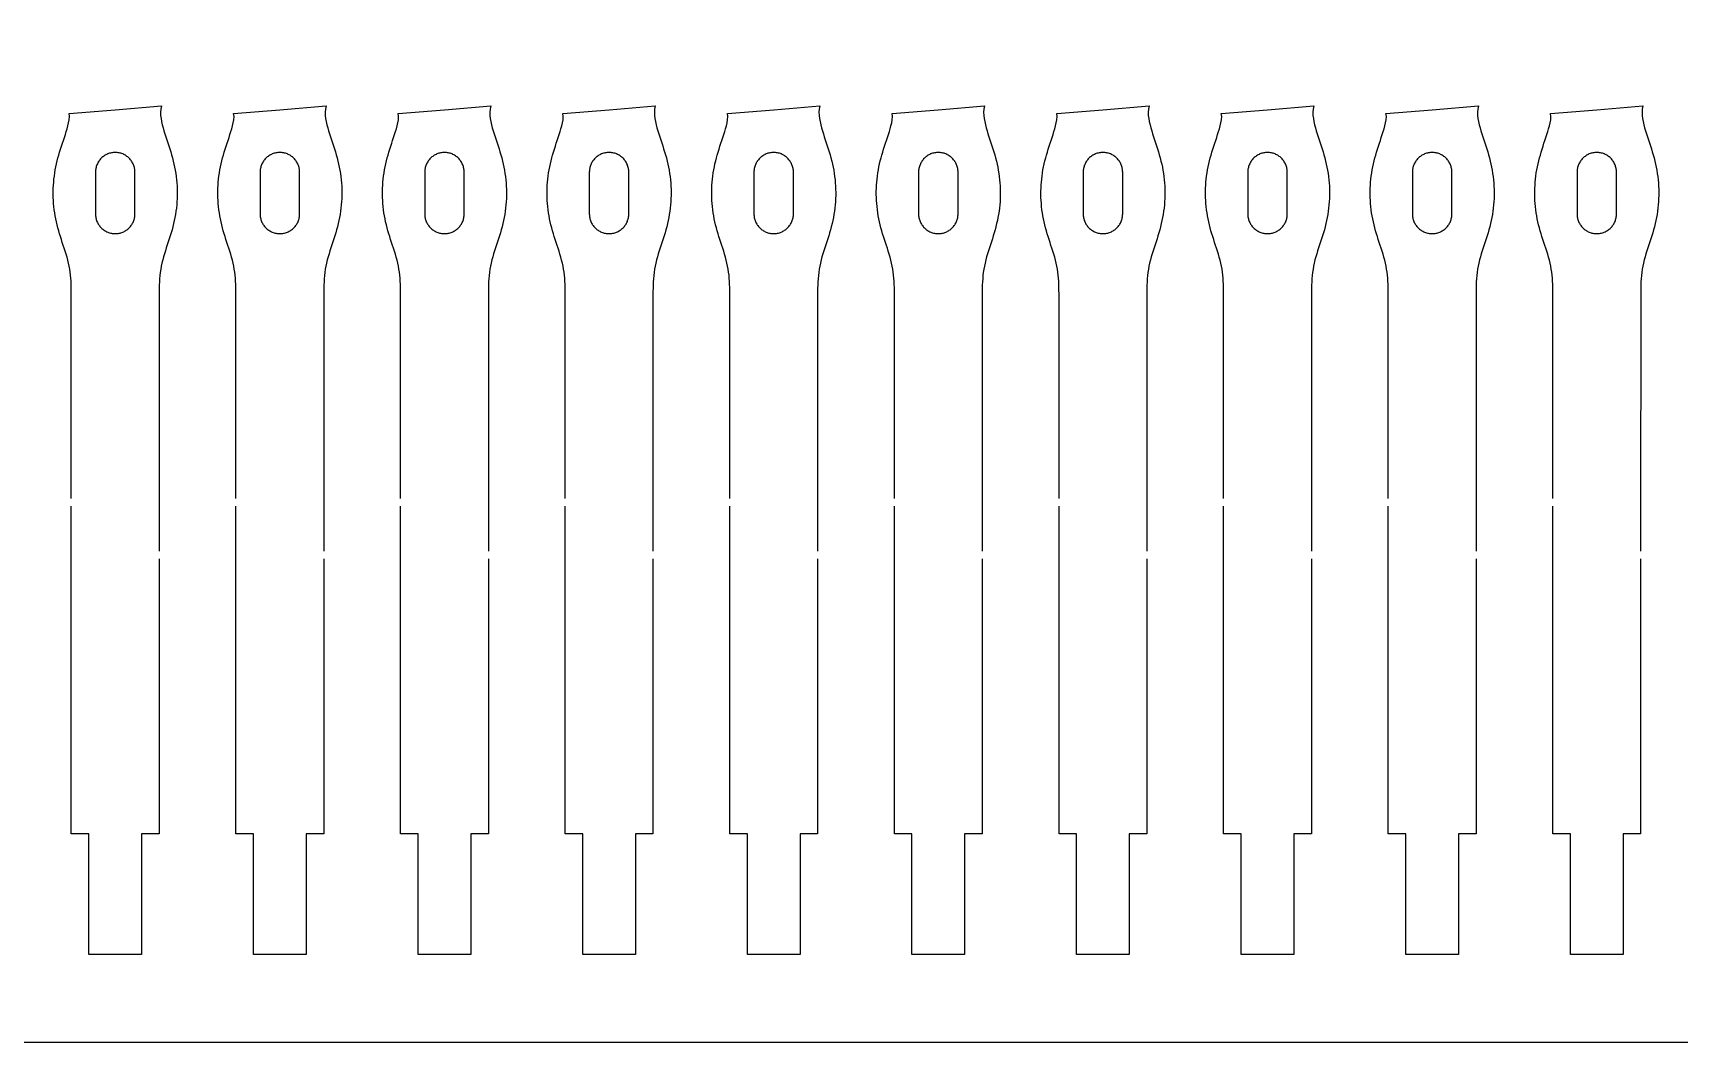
# Model space of a CAD drawing. Header units: millimetres. Extents: x 0 to 340, y 0 to 100.
# Drawn here: x 93.1 to 168.1, y 0 to 46 of the extents above; entities that cross this region are included whole.
import ezdxf

# ---------------------------------------------------------------- set-up
doc = ezdxf.new("R2010")
doc.units = ezdxf.units.MM
doc.layers.add('CUT_red', color=1, linetype='Continuous', true_color=0xff0000)
doc.layers.add('REF_delete', color=7, linetype='Continuous')

msp = doc.modelspace()

# ---------------------------------------------------------------- linework, layer by layer
at = {"layer": 'CUT_red', "true_color": 0xff0000}
for points in [[(94.825, 24.78), (94.825, 34.12), (94.824, 34.26), (94.822, 34.4), (94.818, 34.54), (94.811, 34.679), (94.802, 34.819), (94.789, 34.958), (94.772, 35.097), (94.751, 35.236), (94.726, 35.373), (94.697, 35.51), (94.664, 35.646), (94.628, 35.782), (94.589, 35.916), (94.547, 36.049), (94.503, 36.183), (94.459, 36.315), (94.415, 36.448), (94.371, 36.581), (94.329, 36.714), (94.288, 36.848), (94.249, 36.983), (94.212, 37.118), (94.178, 37.253), (94.146, 37.39), (94.117, 37.527), (94.092, 37.664), (94.069, 37.802), (94.049, 37.941), (94.033, 38.08), (94.02, 38.219), (94.01, 38.359), (94.003, 38.499), (94, 38.639), (94, 38.779), (94.004, 38.919), (94.011, 39.058), (94.021, 39.198), (94.035, 39.337), (94.051, 39.476), (94.071, 39.615), (94.095, 39.753), (94.121, 39.89), (94.15, 40.027), (94.182, 40.163), (94.217, 40.299), (94.254, 40.434), (94.293, 40.568), (94.334, 40.702), (94.377, 40.835), (94.42, 40.968), (94.465, 41.101), (94.509, 41.234), (94.552, 41.367), (94.594, 41.501), (94.633, 41.635), (94.669, 41.77), (94.701, 41.906), (94.728, 42.044), (94.738, 42.183), (94.719, 42.324), (96.825, 42.5), (98.931, 42.676), (98.9, 42.529), (98.889, 42.384), (98.894, 42.24), (98.912, 42.097), (98.938, 41.956), (98.971, 41.815), (99.006, 41.675), (99.046, 41.537), (99.088, 41.399), (99.132, 41.262), (99.178, 41.125), (99.223, 40.988), (99.268, 40.851), (99.312, 40.714), (99.355, 40.576), (99.395, 40.438), (99.434, 40.299), (99.469, 40.16), (99.502, 40.019), (99.532, 39.878), (99.558, 39.737), (99.582, 39.594), (99.602, 39.452), (99.619, 39.308), (99.632, 39.165), (99.642, 39.021), (99.648, 38.877), (99.65, 38.733), (99.649, 38.589), (99.645, 38.445), (99.637, 38.301), (99.625, 38.157), (99.61, 38.014), (99.592, 37.871), (99.57, 37.729), (99.544, 37.587), (99.516, 37.445), (99.484, 37.305), (99.45, 37.165), (99.413, 37.025), (99.374, 36.887), (99.332, 36.749), (99.289, 36.611), (99.244, 36.474), (99.199, 36.338), (99.153, 36.201), (99.108, 36.064), (99.065, 35.926), (99.024, 35.788), (98.987, 35.649), (98.953, 35.509), (98.923, 35.368), (98.897, 35.226), (98.876, 35.083), (98.86, 34.94), (98.847, 34.797), (98.837, 34.653), (98.831, 34.509), (98.827, 34.365), (98.826, 34.221), (98.825, 23.36), (98.825, 22.38)], [(102.325, 24.78), (102.325, 34.12), (102.324, 34.26), (102.322, 34.4), (102.318, 34.54), (102.311, 34.679), (102.302, 34.819), (102.289, 34.958), (102.272, 35.097), (102.251, 35.236), (102.226, 35.373), (102.197, 35.51), (102.164, 35.646), (102.128, 35.782), (102.089, 35.916), (102.047, 36.049), (102.003, 36.183), (101.959, 36.315), (101.915, 36.448), (101.871, 36.581), (101.829, 36.714), (101.788, 36.848), (101.749, 36.983), (101.712, 37.118), (101.678, 37.253), (101.646, 37.39), (101.617, 37.527), (101.592, 37.664), (101.569, 37.802), (101.549, 37.941), (101.533, 38.08), (101.52, 38.219), (101.51, 38.359), (101.503, 38.499), (101.5, 38.639), (101.5, 38.779), (101.504, 38.919), (101.511, 39.058), (101.521, 39.198), (101.535, 39.337), (101.551, 39.476), (101.571, 39.615), (101.595, 39.753), (101.621, 39.89), (101.65, 40.027), (101.682, 40.163), (101.717, 40.299), (101.754, 40.434), (101.793, 40.568), (101.834, 40.702), (101.877, 40.835), (101.92, 40.968), (101.965, 41.101), (102.009, 41.234), (102.052, 41.367), (102.094, 41.501), (102.133, 41.635), (102.169, 41.77), (102.201, 41.906), (102.228, 42.044), (102.238, 42.183), (102.219, 42.324), (104.325, 42.5), (106.431, 42.676), (106.4, 42.529), (106.389, 42.384), (106.394, 42.24), (106.412, 42.097), (106.438, 41.956), (106.471, 41.815), (106.506, 41.675), (106.546, 41.537), (106.588, 41.399), (106.632, 41.262), (106.678, 41.125), (106.723, 40.988), (106.768, 40.851), (106.812, 40.714), (106.855, 40.576), (106.895, 40.438), (106.934, 40.299), (106.969, 40.16), (107.002, 40.019), (107.032, 39.878), (107.058, 39.737), (107.082, 39.594), (107.102, 39.452), (107.119, 39.308), (107.132, 39.165), (107.142, 39.021), (107.148, 38.877), (107.15, 38.733), (107.149, 38.589), (107.145, 38.445), (107.137, 38.301), (107.125, 38.157), (107.11, 38.014), (107.092, 37.871), (107.07, 37.729), (107.044, 37.587), (107.016, 37.445), (106.984, 37.305), (106.95, 37.165), (106.913, 37.025), (106.874, 36.887), (106.832, 36.749), (106.789, 36.611), (106.744, 36.474), (106.699, 36.338), (106.653, 36.201), (106.608, 36.064), (106.565, 35.926), (106.524, 35.788), (106.487, 35.649), (106.453, 35.509), (106.423, 35.368), (106.397, 35.226), (106.376, 35.083), (106.36, 34.94), (106.347, 34.797), (106.337, 34.653), (106.331, 34.509), (106.327, 34.365), (106.326, 34.221), (106.325, 23.36), (106.325, 22.38)], [(109.825, 24.78), (109.825, 34.12), (109.824, 34.26), (109.822, 34.4), (109.818, 34.54), (109.811, 34.679), (109.802, 34.819), (109.789, 34.958), (109.772, 35.097), (109.751, 35.236), (109.726, 35.373), (109.697, 35.51), (109.664, 35.646), (109.628, 35.782), (109.589, 35.916), (109.547, 36.049), (109.503, 36.183), (109.459, 36.315), (109.415, 36.448), (109.371, 36.581), (109.329, 36.714), (109.288, 36.848), (109.249, 36.983), (109.212, 37.118), (109.178, 37.253), (109.146, 37.39), (109.117, 37.527), (109.092, 37.664), (109.069, 37.802), (109.049, 37.941), (109.033, 38.08), (109.02, 38.219), (109.01, 38.359), (109.003, 38.499), (109, 38.639), (109, 38.779), (109.004, 38.919), (109.011, 39.058), (109.021, 39.198), (109.035, 39.337), (109.051, 39.476), (109.071, 39.615), (109.095, 39.753), (109.121, 39.89), (109.15, 40.027), (109.182, 40.163), (109.217, 40.299), (109.254, 40.434), (109.293, 40.568), (109.334, 40.702), (109.377, 40.835), (109.42, 40.968), (109.465, 41.101), (109.509, 41.234), (109.552, 41.367), (109.594, 41.501), (109.633, 41.635), (109.669, 41.77), (109.701, 41.906), (109.728, 42.044), (109.738, 42.183), (109.719, 42.324), (111.825, 42.5), (113.931, 42.676), (113.9, 42.529), (113.889, 42.384), (113.894, 42.24), (113.912, 42.097), (113.938, 41.956), (113.971, 41.815), (114.006, 41.675), (114.046, 41.537), (114.088, 41.399), (114.132, 41.262), (114.178, 41.125), (114.223, 40.988), (114.268, 40.851), (114.312, 40.714), (114.355, 40.576), (114.395, 40.438), (114.434, 40.299), (114.469, 40.16), (114.502, 40.019), (114.532, 39.878), (114.558, 39.737), (114.582, 39.594), (114.602, 39.452), (114.619, 39.308), (114.632, 39.165), (114.642, 39.021), (114.648, 38.877), (114.65, 38.733), (114.649, 38.589), (114.645, 38.445), (114.637, 38.301), (114.625, 38.157), (114.61, 38.014), (114.592, 37.871), (114.57, 37.729), (114.544, 37.587), (114.516, 37.445), (114.484, 37.305), (114.45, 37.165), (114.413, 37.025), (114.374, 36.887), (114.332, 36.749), (114.289, 36.611), (114.244, 36.474), (114.199, 36.338), (114.153, 36.201), (114.108, 36.064), (114.065, 35.926), (114.024, 35.788), (113.987, 35.649), (113.953, 35.509), (113.923, 35.368), (113.897, 35.226), (113.876, 35.083), (113.86, 34.94), (113.847, 34.797), (113.837, 34.653), (113.831, 34.509), (113.827, 34.365), (113.826, 34.221), (113.825, 23.36), (113.825, 22.38)], [(117.325, 24.78), (117.325, 34.12), (117.324, 34.26), (117.322, 34.4), (117.318, 34.54), (117.311, 34.679), (117.302, 34.819), (117.289, 34.958), (117.272, 35.097), (117.251, 35.236), (117.226, 35.373), (117.197, 35.51), (117.164, 35.646), (117.128, 35.782), (117.089, 35.916), (117.047, 36.049), (117.003, 36.183), (116.959, 36.315), (116.915, 36.448), (116.871, 36.581), (116.829, 36.714), (116.788, 36.848), (116.749, 36.983), (116.712, 37.118), (116.678, 37.253), (116.646, 37.39), (116.617, 37.527), (116.592, 37.664), (116.569, 37.802), (116.549, 37.941), (116.533, 38.08), (116.52, 38.219), (116.51, 38.359), (116.503, 38.499), (116.5, 38.639), (116.5, 38.779), (116.504, 38.919), (116.511, 39.058), (116.521, 39.198), (116.535, 39.337), (116.551, 39.476), (116.571, 39.615), (116.595, 39.753), (116.621, 39.89), (116.65, 40.027), (116.682, 40.163), (116.717, 40.299), (116.754, 40.434), (116.793, 40.568), (116.834, 40.702), (116.877, 40.835), (116.92, 40.968), (116.965, 41.101), (117.009, 41.234), (117.052, 41.367), (117.094, 41.501), (117.133, 41.635), (117.169, 41.77), (117.201, 41.906), (117.228, 42.044), (117.238, 42.183), (117.219, 42.324), (119.325, 42.5), (121.431, 42.676), (121.4, 42.529), (121.389, 42.384), (121.394, 42.24), (121.412, 42.097), (121.438, 41.956), (121.471, 41.815), (121.506, 41.675), (121.546, 41.537), (121.588, 41.399), (121.632, 41.262), (121.678, 41.125), (121.723, 40.988), (121.768, 40.851), (121.812, 40.714), (121.855, 40.576), (121.895, 40.438), (121.934, 40.299), (121.969, 40.16), (122.002, 40.019), (122.032, 39.878), (122.058, 39.737), (122.082, 39.594), (122.102, 39.452), (122.119, 39.308), (122.132, 39.165), (122.142, 39.021), (122.148, 38.877), (122.15, 38.733), (122.149, 38.589), (122.145, 38.445), (122.137, 38.301), (122.125, 38.157), (122.11, 38.014), (122.092, 37.871), (122.07, 37.729), (122.044, 37.587), (122.016, 37.445), (121.984, 37.305), (121.95, 37.165), (121.913, 37.025), (121.874, 36.887), (121.832, 36.749), (121.789, 36.611), (121.744, 36.474), (121.699, 36.338), (121.653, 36.201), (121.608, 36.064), (121.565, 35.926), (121.524, 35.788), (121.487, 35.649), (121.453, 35.509), (121.423, 35.368), (121.397, 35.226), (121.376, 35.083), (121.36, 34.94), (121.347, 34.797), (121.337, 34.653), (121.331, 34.509), (121.327, 34.365), (121.326, 34.221), (121.325, 23.36), (121.325, 22.38)], [(124.825, 24.78), (124.825, 34.12), (124.824, 34.26), (124.822, 34.4), (124.818, 34.54), (124.811, 34.679), (124.802, 34.819), (124.789, 34.958), (124.772, 35.097), (124.751, 35.236), (124.726, 35.373), (124.697, 35.51), (124.664, 35.646), (124.628, 35.782), (124.589, 35.916), (124.547, 36.049), (124.503, 36.183), (124.459, 36.315), (124.415, 36.448), (124.371, 36.581), (124.329, 36.714), (124.288, 36.848), (124.249, 36.983), (124.212, 37.118), (124.178, 37.253), (124.146, 37.39), (124.117, 37.527), (124.092, 37.664), (124.069, 37.802), (124.049, 37.941), (124.033, 38.08), (124.02, 38.219), (124.01, 38.359), (124.003, 38.499), (124, 38.639), (124, 38.779), (124.004, 38.919), (124.011, 39.058), (124.021, 39.198), (124.035, 39.337), (124.051, 39.476), (124.071, 39.615), (124.095, 39.753), (124.121, 39.89), (124.15, 40.027), (124.182, 40.163), (124.217, 40.299), (124.254, 40.434), (124.293, 40.568), (124.334, 40.702), (124.377, 40.835), (124.42, 40.968), (124.465, 41.101), (124.509, 41.234), (124.552, 41.367), (124.594, 41.501), (124.633, 41.635), (124.669, 41.77), (124.701, 41.906), (124.728, 42.044), (124.738, 42.183), (124.719, 42.324), (126.825, 42.5), (128.931, 42.676), (128.9, 42.529), (128.889, 42.384), (128.894, 42.24), (128.912, 42.097), (128.938, 41.956), (128.971, 41.815), (129.006, 41.675), (129.046, 41.537), (129.088, 41.399), (129.132, 41.262), (129.178, 41.125), (129.223, 40.988), (129.268, 40.851), (129.312, 40.714), (129.355, 40.576), (129.395, 40.438), (129.434, 40.299), (129.469, 40.16), (129.502, 40.019), (129.532, 39.878), (129.558, 39.737), (129.582, 39.594), (129.602, 39.452), (129.619, 39.308), (129.632, 39.165), (129.642, 39.021), (129.648, 38.877), (129.65, 38.733), (129.649, 38.589), (129.645, 38.445), (129.637, 38.301), (129.625, 38.157), (129.61, 38.014), (129.592, 37.871), (129.57, 37.729), (129.544, 37.587), (129.516, 37.445), (129.484, 37.305), (129.45, 37.165), (129.413, 37.025), (129.374, 36.887), (129.332, 36.749), (129.289, 36.611), (129.244, 36.474), (129.199, 36.338), (129.153, 36.201), (129.108, 36.064), (129.065, 35.926), (129.024, 35.788), (128.987, 35.649), (128.953, 35.509), (128.923, 35.368), (128.897, 35.226), (128.876, 35.083), (128.86, 34.94), (128.847, 34.797), (128.837, 34.653), (128.831, 34.509), (128.827, 34.365), (128.826, 34.221), (128.825, 23.36), (128.825, 22.38)], [(132.325, 24.78), (132.325, 34.12), (132.324, 34.26), (132.322, 34.4), (132.318, 34.54), (132.311, 34.679), (132.302, 34.819), (132.289, 34.958), (132.272, 35.097), (132.251, 35.236), (132.226, 35.373), (132.197, 35.51), (132.164, 35.646), (132.128, 35.782), (132.089, 35.916), (132.047, 36.049), (132.003, 36.183), (131.959, 36.315), (131.915, 36.448), (131.871, 36.581), (131.829, 36.714), (131.788, 36.848), (131.749, 36.983), (131.712, 37.118), (131.678, 37.253), (131.646, 37.39), (131.617, 37.527), (131.592, 37.664), (131.569, 37.802), (131.549, 37.941), (131.533, 38.08), (131.52, 38.219), (131.51, 38.359), (131.503, 38.499), (131.5, 38.639), (131.5, 38.779), (131.504, 38.919), (131.511, 39.058), (131.521, 39.198), (131.535, 39.337), (131.551, 39.476), (131.571, 39.615), (131.595, 39.753), (131.621, 39.89), (131.65, 40.027), (131.682, 40.163), (131.717, 40.299), (131.754, 40.434), (131.793, 40.568), (131.834, 40.702), (131.877, 40.835), (131.92, 40.968), (131.965, 41.101), (132.009, 41.234), (132.052, 41.367), (132.094, 41.501), (132.133, 41.635), (132.169, 41.77), (132.201, 41.906), (132.228, 42.044), (132.238, 42.183), (132.219, 42.324), (134.325, 42.5), (136.431, 42.676), (136.4, 42.529), (136.389, 42.384), (136.394, 42.24), (136.412, 42.097), (136.438, 41.956), (136.471, 41.815), (136.506, 41.675), (136.546, 41.537), (136.588, 41.399), (136.632, 41.262), (136.678, 41.125), (136.723, 40.988), (136.768, 40.851), (136.812, 40.714), (136.855, 40.576), (136.895, 40.438), (136.934, 40.299), (136.969, 40.16), (137.002, 40.019), (137.032, 39.878), (137.058, 39.737), (137.082, 39.594), (137.102, 39.452), (137.119, 39.308), (137.132, 39.165), (137.142, 39.021), (137.148, 38.877), (137.15, 38.733), (137.149, 38.589), (137.145, 38.445), (137.137, 38.301), (137.125, 38.157), (137.11, 38.014), (137.092, 37.871), (137.07, 37.729), (137.044, 37.587), (137.016, 37.445), (136.984, 37.305), (136.95, 37.165), (136.913, 37.025), (136.874, 36.887), (136.832, 36.749), (136.789, 36.611), (136.744, 36.474), (136.699, 36.338), (136.653, 36.201), (136.608, 36.064), (136.565, 35.926), (136.524, 35.788), (136.487, 35.649), (136.453, 35.509), (136.423, 35.368), (136.397, 35.226), (136.376, 35.083), (136.36, 34.94), (136.347, 34.797), (136.337, 34.653), (136.331, 34.509), (136.327, 34.365), (136.326, 34.221), (136.325, 23.36), (136.325, 22.38)], [(139.825, 24.78), (139.825, 34.12), (139.824, 34.26), (139.822, 34.4), (139.818, 34.54), (139.811, 34.679), (139.802, 34.819), (139.789, 34.958), (139.772, 35.097), (139.751, 35.236), (139.726, 35.373), (139.697, 35.51), (139.664, 35.646), (139.628, 35.782), (139.589, 35.916), (139.547, 36.049), (139.503, 36.183), (139.459, 36.315), (139.415, 36.448), (139.371, 36.581), (139.329, 36.714), (139.288, 36.848), (139.249, 36.983), (139.212, 37.118), (139.178, 37.253), (139.146, 37.39), (139.117, 37.527), (139.092, 37.664), (139.069, 37.802), (139.049, 37.941), (139.033, 38.08), (139.02, 38.219), (139.01, 38.359), (139.003, 38.499), (139, 38.639), (139, 38.779), (139.004, 38.919), (139.011, 39.058), (139.021, 39.198), (139.035, 39.337), (139.051, 39.476), (139.071, 39.615), (139.095, 39.753), (139.121, 39.89), (139.15, 40.027), (139.182, 40.163), (139.217, 40.299), (139.254, 40.434), (139.293, 40.568), (139.334, 40.702), (139.377, 40.835), (139.42, 40.968), (139.465, 41.101), (139.509, 41.234), (139.552, 41.367), (139.594, 41.501), (139.633, 41.635), (139.669, 41.77), (139.701, 41.906), (139.728, 42.044), (139.738, 42.183), (139.719, 42.324), (141.825, 42.5), (143.931, 42.676), (143.9, 42.529), (143.889, 42.384), (143.894, 42.24), (143.912, 42.097), (143.938, 41.956), (143.971, 41.815), (144.006, 41.675), (144.046, 41.537), (144.088, 41.399), (144.132, 41.262), (144.178, 41.125), (144.223, 40.988), (144.268, 40.851), (144.312, 40.714), (144.355, 40.576), (144.395, 40.438), (144.434, 40.299), (144.469, 40.16), (144.502, 40.019), (144.532, 39.878), (144.558, 39.737), (144.582, 39.594), (144.602, 39.452), (144.619, 39.308), (144.632, 39.165), (144.642, 39.021), (144.648, 38.877), (144.65, 38.733), (144.649, 38.589), (144.645, 38.445), (144.637, 38.301), (144.625, 38.157), (144.61, 38.014), (144.592, 37.871), (144.57, 37.729), (144.544, 37.587), (144.516, 37.445), (144.484, 37.305), (144.45, 37.165), (144.413, 37.025), (144.374, 36.887), (144.332, 36.749), (144.289, 36.611), (144.244, 36.474), (144.199, 36.338), (144.153, 36.201), (144.108, 36.064), (144.065, 35.926), (144.024, 35.788), (143.987, 35.649), (143.953, 35.509), (143.923, 35.368), (143.897, 35.226), (143.876, 35.083), (143.86, 34.94), (143.847, 34.797), (143.837, 34.653), (143.831, 34.509), (143.827, 34.365), (143.826, 34.221), (143.825, 23.36), (143.825, 22.38)], [(147.325, 24.78), (147.325, 34.12), (147.324, 34.26), (147.322, 34.4), (147.318, 34.54), (147.311, 34.679), (147.302, 34.819), (147.289, 34.958), (147.272, 35.097), (147.251, 35.236), (147.226, 35.373), (147.197, 35.51), (147.164, 35.646), (147.128, 35.782), (147.089, 35.916), (147.047, 36.049), (147.003, 36.183), (146.959, 36.315), (146.915, 36.448), (146.871, 36.581), (146.829, 36.714), (146.788, 36.848), (146.749, 36.983), (146.712, 37.118), (146.678, 37.253), (146.646, 37.39), (146.617, 37.527), (146.592, 37.664), (146.569, 37.802), (146.549, 37.941), (146.533, 38.08), (146.52, 38.219), (146.51, 38.359), (146.503, 38.499), (146.5, 38.639), (146.5, 38.779), (146.504, 38.919), (146.511, 39.058), (146.521, 39.198), (146.535, 39.337), (146.551, 39.476), (146.571, 39.615), (146.595, 39.753), (146.621, 39.89), (146.65, 40.027), (146.682, 40.163), (146.717, 40.299), (146.754, 40.434), (146.793, 40.568), (146.834, 40.702), (146.877, 40.835), (146.92, 40.968), (146.965, 41.101), (147.009, 41.234), (147.052, 41.367), (147.094, 41.501), (147.133, 41.635), (147.169, 41.77), (147.201, 41.906), (147.228, 42.044), (147.238, 42.183), (147.219, 42.324), (149.325, 42.5), (151.431, 42.676), (151.4, 42.529), (151.389, 42.384), (151.394, 42.24), (151.412, 42.097), (151.438, 41.956), (151.471, 41.815), (151.506, 41.675), (151.546, 41.537), (151.588, 41.399), (151.632, 41.262), (151.678, 41.125), (151.723, 40.988), (151.768, 40.851), (151.812, 40.714), (151.855, 40.576), (151.895, 40.438), (151.934, 40.299), (151.969, 40.16), (152.002, 40.019), (152.032, 39.878), (152.058, 39.737), (152.082, 39.594), (152.102, 39.452), (152.119, 39.308), (152.132, 39.165), (152.142, 39.021), (152.148, 38.877), (152.15, 38.733), (152.149, 38.589), (152.145, 38.445), (152.137, 38.301), (152.125, 38.157), (152.11, 38.014), (152.092, 37.871), (152.07, 37.729), (152.044, 37.587), (152.016, 37.445), (151.984, 37.305), (151.95, 37.165), (151.913, 37.025), (151.874, 36.887), (151.832, 36.749), (151.789, 36.611), (151.744, 36.474), (151.699, 36.338), (151.653, 36.201), (151.608, 36.064), (151.565, 35.926), (151.524, 35.788), (151.487, 35.649), (151.453, 35.509), (151.423, 35.368), (151.397, 35.226), (151.376, 35.083), (151.36, 34.94), (151.347, 34.797), (151.337, 34.653), (151.331, 34.509), (151.327, 34.365), (151.326, 34.221), (151.325, 23.36), (151.325, 22.38)], [(154.825, 24.78), (154.825, 34.12), (154.824, 34.26), (154.822, 34.4), (154.818, 34.54), (154.811, 34.679), (154.802, 34.819), (154.789, 34.958), (154.772, 35.097), (154.751, 35.236), (154.726, 35.373), (154.697, 35.51), (154.664, 35.646), (154.628, 35.782), (154.589, 35.916), (154.547, 36.049), (154.503, 36.183), (154.459, 36.315), (154.415, 36.448), (154.371, 36.581), (154.329, 36.714), (154.288, 36.848), (154.249, 36.983), (154.212, 37.118), (154.178, 37.253), (154.146, 37.39), (154.117, 37.527), (154.092, 37.664), (154.069, 37.802), (154.049, 37.941), (154.033, 38.08), (154.02, 38.219), (154.01, 38.359), (154.003, 38.499), (154, 38.639), (154, 38.779), (154.004, 38.919), (154.011, 39.058), (154.021, 39.198), (154.035, 39.337), (154.051, 39.476), (154.071, 39.615), (154.095, 39.753), (154.121, 39.89), (154.15, 40.027), (154.182, 40.163), (154.217, 40.299), (154.254, 40.434), (154.293, 40.568), (154.334, 40.702), (154.377, 40.835), (154.42, 40.968), (154.465, 41.101), (154.509, 41.234), (154.552, 41.367), (154.594, 41.501), (154.633, 41.635), (154.669, 41.77), (154.701, 41.906), (154.728, 42.044), (154.738, 42.183), (154.719, 42.324), (156.825, 42.5), (158.931, 42.676), (158.9, 42.529), (158.889, 42.384), (158.894, 42.24), (158.912, 42.097), (158.938, 41.956), (158.971, 41.815), (159.006, 41.675), (159.046, 41.537), (159.088, 41.399), (159.132, 41.262), (159.178, 41.125), (159.223, 40.988), (159.268, 40.851), (159.312, 40.714), (159.355, 40.576), (159.395, 40.438), (159.434, 40.299), (159.469, 40.16), (159.502, 40.019), (159.532, 39.878), (159.558, 39.737), (159.582, 39.594), (159.602, 39.452), (159.619, 39.308), (159.632, 39.165), (159.642, 39.021), (159.648, 38.877), (159.65, 38.733), (159.649, 38.589), (159.645, 38.445), (159.637, 38.301), (159.625, 38.157), (159.61, 38.014), (159.592, 37.871), (159.57, 37.729), (159.544, 37.587), (159.516, 37.445), (159.484, 37.305), (159.45, 37.165), (159.413, 37.025), (159.374, 36.887), (159.332, 36.749), (159.289, 36.611), (159.244, 36.474), (159.199, 36.338), (159.153, 36.201), (159.108, 36.064), (159.065, 35.926), (159.024, 35.788), (158.987, 35.649), (158.953, 35.509), (158.923, 35.368), (158.897, 35.226), (158.876, 35.083), (158.86, 34.94), (158.847, 34.797), (158.837, 34.653), (158.831, 34.509), (158.827, 34.365), (158.826, 34.221), (158.825, 23.36), (158.825, 22.38)], [(162.325, 24.78), (162.325, 34.12), (162.324, 34.26), (162.322, 34.4), (162.318, 34.54), (162.311, 34.679), (162.302, 34.819), (162.289, 34.958), (162.272, 35.097), (162.251, 35.236), (162.226, 35.373), (162.197, 35.51), (162.164, 35.646), (162.128, 35.782), (162.089, 35.916), (162.047, 36.049), (162.003, 36.183), (161.959, 36.315), (161.915, 36.448), (161.871, 36.581), (161.829, 36.714), (161.788, 36.848), (161.749, 36.983), (161.712, 37.118), (161.678, 37.253), (161.646, 37.39), (161.617, 37.527), (161.592, 37.664), (161.569, 37.802), (161.549, 37.941), (161.533, 38.08), (161.52, 38.219), (161.51, 38.359), (161.503, 38.499), (161.5, 38.639), (161.5, 38.779), (161.504, 38.919), (161.511, 39.058), (161.521, 39.198), (161.535, 39.337), (161.551, 39.476), (161.571, 39.615), (161.595, 39.753), (161.621, 39.89), (161.65, 40.027), (161.682, 40.163), (161.717, 40.299), (161.754, 40.434), (161.793, 40.568), (161.834, 40.702), (161.877, 40.835), (161.92, 40.968), (161.965, 41.101), (162.009, 41.234), (162.052, 41.367), (162.094, 41.501), (162.133, 41.635), (162.169, 41.77), (162.201, 41.906), (162.228, 42.044), (162.238, 42.183), (162.219, 42.324), (164.325, 42.5), (166.431, 42.676), (166.4, 42.529), (166.389, 42.384), (166.394, 42.24), (166.412, 42.097), (166.438, 41.956), (166.471, 41.815), (166.506, 41.675), (166.546, 41.537), (166.588, 41.399), (166.632, 41.262), (166.678, 41.125), (166.723, 40.988), (166.768, 40.851), (166.812, 40.714), (166.855, 40.576), (166.895, 40.438), (166.934, 40.299), (166.969, 40.16), (167.002, 40.019), (167.032, 39.878), (167.058, 39.737), (167.082, 39.594), (167.102, 39.452), (167.119, 39.308), (167.132, 39.165), (167.142, 39.021), (167.148, 38.877), (167.15, 38.733), (167.149, 38.589), (167.145, 38.445), (167.137, 38.301), (167.125, 38.157), (167.11, 38.014), (167.092, 37.871), (167.07, 37.729), (167.044, 37.587), (167.016, 37.445), (166.984, 37.305), (166.95, 37.165), (166.913, 37.025), (166.874, 36.887), (166.832, 36.749), (166.789, 36.611), (166.744, 36.474), (166.699, 36.338), (166.653, 36.201), (166.608, 36.064), (166.565, 35.926), (166.524, 35.788), (166.487, 35.649), (166.453, 35.509), (166.423, 35.368), (166.397, 35.226), (166.376, 35.083), (166.36, 34.94), (166.347, 34.797), (166.337, 34.653), (166.331, 34.509), (166.327, 34.365), (166.326, 34.221), (166.325, 23.36), (166.325, 22.38)], [(97.725, 37.75), (97.725, 39.65), (97.724, 39.694), (97.721, 39.738), (97.715, 39.782), (97.708, 39.826), (97.698, 39.869), (97.686, 39.911), (97.672, 39.953), (97.657, 39.994), (97.639, 40.035), (97.619, 40.074), (97.597, 40.113), (97.573, 40.15), (97.548, 40.186), (97.521, 40.221), (97.492, 40.254), (97.461, 40.286), (97.429, 40.317), (97.396, 40.346), (97.361, 40.373), (97.325, 40.398), (97.288, 40.422), (97.249, 40.444), (97.21, 40.464), (97.169, 40.481), (97.128, 40.497), (97.086, 40.511), (97.044, 40.523), (97.001, 40.533), (96.957, 40.54), (96.913, 40.546), (96.869, 40.549), (96.825, 40.55), (96.781, 40.549), (96.737, 40.546), (96.693, 40.54), (96.65, 40.533), (96.606, 40.523), (96.564, 40.511), (96.522, 40.497), (96.481, 40.481), (96.44, 40.464), (96.401, 40.444), (96.362, 40.422), (96.325, 40.398), (96.289, 40.373), (96.254, 40.346), (96.221, 40.317), (96.189, 40.286), (96.158, 40.254), (96.129, 40.221), (96.102, 40.186), (96.077, 40.15), (96.053, 40.113), (96.031, 40.074), (96.011, 40.035), (95.994, 39.994), (95.978, 39.953), (95.964, 39.911), (95.952, 39.869), (95.942, 39.826), (95.935, 39.782), (95.929, 39.738), (95.926, 39.694), (95.925, 39.65), (95.925, 37.75), (95.926, 37.706), (95.929, 37.662), (95.935, 37.618), (95.942, 37.574), (95.952, 37.531), (95.964, 37.489), (95.978, 37.447), (95.994, 37.406), (96.011, 37.365), (96.031, 37.326), (96.053, 37.287), (96.077, 37.25), (96.102, 37.214), (96.129, 37.179), (96.158, 37.146), (96.189, 37.114), (96.221, 37.083), (96.254, 37.054), (96.289, 37.027), (96.325, 37.002), (96.362, 36.978), (96.401, 36.956), (96.44, 36.936), (96.481, 36.919), (96.522, 36.903), (96.564, 36.889), (96.606, 36.877), (96.65, 36.867), (96.693, 36.86), (96.737, 36.854), (96.781, 36.851), (96.825, 36.85), (96.869, 36.851), (96.913, 36.854), (96.957, 36.86), (97.001, 36.867), (97.044, 36.877), (97.086, 36.889), (97.128, 36.903), (97.169, 36.919), (97.21, 36.936), (97.249, 36.956), (97.288, 36.978), (97.325, 37.002), (97.361, 37.027), (97.396, 37.054), (97.429, 37.083), (97.461, 37.114), (97.492, 37.146), (97.521, 37.179), (97.548, 37.214), (97.573, 37.25), (97.597, 37.287), (97.619, 37.326), (97.639, 37.365), (97.657, 37.406), (97.672, 37.447), (97.686, 37.489), (97.698, 37.531), (97.708, 37.574), (97.715, 37.618), (97.721, 37.662), (97.724, 37.706), (97.725, 37.75)], [(105.225, 37.75), (105.225, 39.65), (105.224, 39.694), (105.221, 39.738), (105.215, 39.782), (105.208, 39.826), (105.198, 39.869), (105.186, 39.911), (105.172, 39.953), (105.157, 39.994), (105.139, 40.035), (105.119, 40.074), (105.097, 40.113), (105.073, 40.15), (105.048, 40.186), (105.021, 40.221), (104.992, 40.254), (104.961, 40.286), (104.929, 40.317), (104.896, 40.346), (104.861, 40.373), (104.825, 40.398), (104.788, 40.422), (104.749, 40.444), (104.71, 40.464), (104.669, 40.481), (104.628, 40.497), (104.586, 40.511), (104.544, 40.523), (104.501, 40.533), (104.457, 40.54), (104.413, 40.546), (104.369, 40.549), (104.325, 40.55), (104.281, 40.549), (104.237, 40.546), (104.193, 40.54), (104.15, 40.533), (104.106, 40.523), (104.064, 40.511), (104.022, 40.497), (103.981, 40.481), (103.94, 40.464), (103.901, 40.444), (103.862, 40.422), (103.825, 40.398), (103.789, 40.373), (103.754, 40.346), (103.721, 40.317), (103.689, 40.286), (103.658, 40.254), (103.629, 40.221), (103.602, 40.186), (103.577, 40.15), (103.553, 40.113), (103.531, 40.074), (103.511, 40.035), (103.494, 39.994), (103.478, 39.953), (103.464, 39.911), (103.452, 39.869), (103.442, 39.826), (103.435, 39.782), (103.429, 39.738), (103.426, 39.694), (103.425, 39.65), (103.425, 37.75), (103.426, 37.706), (103.429, 37.662), (103.435, 37.618), (103.442, 37.574), (103.452, 37.531), (103.464, 37.489), (103.478, 37.447), (103.494, 37.406), (103.511, 37.365), (103.531, 37.326), (103.553, 37.287), (103.577, 37.25), (103.602, 37.214), (103.629, 37.179), (103.658, 37.146), (103.689, 37.114), (103.721, 37.083), (103.754, 37.054), (103.789, 37.027), (103.825, 37.002), (103.862, 36.978), (103.901, 36.956), (103.94, 36.936), (103.981, 36.919), (104.022, 36.903), (104.064, 36.889), (104.106, 36.877), (104.15, 36.867), (104.193, 36.86), (104.237, 36.854), (104.281, 36.851), (104.325, 36.85), (104.369, 36.851), (104.413, 36.854), (104.457, 36.86), (104.501, 36.867), (104.544, 36.877), (104.586, 36.889), (104.628, 36.903), (104.669, 36.919), (104.71, 36.936), (104.749, 36.956), (104.788, 36.978), (104.825, 37.002), (104.861, 37.027), (104.896, 37.054), (104.929, 37.083), (104.961, 37.114), (104.992, 37.146), (105.021, 37.179), (105.048, 37.214), (105.073, 37.25), (105.097, 37.287), (105.119, 37.326), (105.139, 37.365), (105.157, 37.406), (105.172, 37.447), (105.186, 37.489), (105.198, 37.531), (105.208, 37.574), (105.215, 37.618), (105.221, 37.662), (105.224, 37.706), (105.225, 37.75)], [(112.725, 37.75), (112.725, 39.65), (112.724, 39.694), (112.721, 39.738), (112.715, 39.782), (112.708, 39.826), (112.698, 39.869), (112.686, 39.911), (112.672, 39.953), (112.657, 39.994), (112.639, 40.035), (112.619, 40.074), (112.597, 40.113), (112.573, 40.15), (112.548, 40.186), (112.521, 40.221), (112.492, 40.254), (112.461, 40.286), (112.429, 40.317), (112.396, 40.346), (112.361, 40.373), (112.325, 40.398), (112.288, 40.422), (112.249, 40.444), (112.21, 40.464), (112.169, 40.481), (112.128, 40.497), (112.086, 40.511), (112.044, 40.523), (112.001, 40.533), (111.957, 40.54), (111.913, 40.546), (111.869, 40.549), (111.825, 40.55), (111.781, 40.549), (111.737, 40.546), (111.693, 40.54), (111.65, 40.533), (111.606, 40.523), (111.564, 40.511), (111.522, 40.497), (111.481, 40.481), (111.44, 40.464), (111.401, 40.444), (111.362, 40.422), (111.325, 40.398), (111.289, 40.373), (111.254, 40.346), (111.221, 40.317), (111.189, 40.286), (111.158, 40.254), (111.129, 40.221), (111.102, 40.186), (111.077, 40.15), (111.053, 40.113), (111.031, 40.074), (111.011, 40.035), (110.994, 39.994), (110.978, 39.953), (110.964, 39.911), (110.952, 39.869), (110.942, 39.826), (110.935, 39.782), (110.929, 39.738), (110.926, 39.694), (110.925, 39.65), (110.925, 37.75), (110.926, 37.706), (110.929, 37.662), (110.935, 37.618), (110.942, 37.574), (110.952, 37.531), (110.964, 37.489), (110.978, 37.447), (110.994, 37.406), (111.011, 37.365), (111.031, 37.326), (111.053, 37.287), (111.077, 37.25), (111.102, 37.214), (111.129, 37.179), (111.158, 37.146), (111.189, 37.114), (111.221, 37.083), (111.254, 37.054), (111.289, 37.027), (111.325, 37.002), (111.362, 36.978), (111.401, 36.956), (111.44, 36.936), (111.481, 36.919), (111.522, 36.903), (111.564, 36.889), (111.606, 36.877), (111.65, 36.867), (111.693, 36.86), (111.737, 36.854), (111.781, 36.851), (111.825, 36.85), (111.869, 36.851), (111.913, 36.854), (111.957, 36.86), (112.001, 36.867), (112.044, 36.877), (112.086, 36.889), (112.128, 36.903), (112.169, 36.919), (112.21, 36.936), (112.249, 36.956), (112.288, 36.978), (112.325, 37.002), (112.361, 37.027), (112.396, 37.054), (112.429, 37.083), (112.461, 37.114), (112.492, 37.146), (112.521, 37.179), (112.548, 37.214), (112.573, 37.25), (112.597, 37.287), (112.619, 37.326), (112.639, 37.365), (112.657, 37.406), (112.672, 37.447), (112.686, 37.489), (112.698, 37.531), (112.708, 37.574), (112.715, 37.618), (112.721, 37.662), (112.724, 37.706), (112.725, 37.75)], [(120.225, 37.75), (120.225, 39.65), (120.224, 39.694), (120.221, 39.738), (120.215, 39.782), (120.208, 39.826), (120.198, 39.869), (120.186, 39.911), (120.172, 39.953), (120.157, 39.994), (120.139, 40.035), (120.119, 40.074), (120.097, 40.113), (120.073, 40.15), (120.048, 40.186), (120.021, 40.221), (119.992, 40.254), (119.961, 40.286), (119.929, 40.317), (119.896, 40.346), (119.861, 40.373), (119.825, 40.398), (119.788, 40.422), (119.749, 40.444), (119.71, 40.464), (119.669, 40.481), (119.628, 40.497), (119.586, 40.511), (119.544, 40.523), (119.501, 40.533), (119.457, 40.54), (119.413, 40.546), (119.369, 40.549), (119.325, 40.55), (119.281, 40.549), (119.237, 40.546), (119.193, 40.54), (119.15, 40.533), (119.106, 40.523), (119.064, 40.511), (119.022, 40.497), (118.981, 40.481), (118.94, 40.464), (118.901, 40.444), (118.862, 40.422), (118.825, 40.398), (118.789, 40.373), (118.754, 40.346), (118.721, 40.317), (118.689, 40.286), (118.658, 40.254), (118.629, 40.221), (118.602, 40.186), (118.577, 40.15), (118.553, 40.113), (118.531, 40.074), (118.511, 40.035), (118.494, 39.994), (118.478, 39.953), (118.464, 39.911), (118.452, 39.869), (118.442, 39.826), (118.435, 39.782), (118.429, 39.738), (118.426, 39.694), (118.425, 39.65), (118.425, 37.75), (118.426, 37.706), (118.429, 37.662), (118.435, 37.618), (118.442, 37.574), (118.452, 37.531), (118.464, 37.489), (118.478, 37.447), (118.494, 37.406), (118.511, 37.365), (118.531, 37.326), (118.553, 37.287), (118.577, 37.25), (118.602, 37.214), (118.629, 37.179), (118.658, 37.146), (118.689, 37.114), (118.721, 37.083), (118.754, 37.054), (118.789, 37.027), (118.825, 37.002), (118.862, 36.978), (118.901, 36.956), (118.94, 36.936), (118.981, 36.919), (119.022, 36.903), (119.064, 36.889), (119.106, 36.877), (119.15, 36.867), (119.193, 36.86), (119.237, 36.854), (119.281, 36.851), (119.325, 36.85), (119.369, 36.851), (119.413, 36.854), (119.457, 36.86), (119.501, 36.867), (119.544, 36.877), (119.586, 36.889), (119.628, 36.903), (119.669, 36.919), (119.71, 36.936), (119.749, 36.956), (119.788, 36.978), (119.825, 37.002), (119.861, 37.027), (119.896, 37.054), (119.929, 37.083), (119.961, 37.114), (119.992, 37.146), (120.021, 37.179), (120.048, 37.214), (120.073, 37.25), (120.097, 37.287), (120.119, 37.326), (120.139, 37.365), (120.157, 37.406), (120.172, 37.447), (120.186, 37.489), (120.198, 37.531), (120.208, 37.574), (120.215, 37.618), (120.221, 37.662), (120.224, 37.706), (120.225, 37.75)], [(127.725, 37.75), (127.725, 39.65), (127.724, 39.694), (127.721, 39.738), (127.715, 39.782), (127.708, 39.826), (127.698, 39.869), (127.686, 39.911), (127.672, 39.953), (127.657, 39.994), (127.639, 40.035), (127.619, 40.074), (127.597, 40.113), (127.573, 40.15), (127.548, 40.186), (127.521, 40.221), (127.492, 40.254), (127.461, 40.286), (127.429, 40.317), (127.396, 40.346), (127.361, 40.373), (127.325, 40.398), (127.288, 40.422), (127.249, 40.444), (127.21, 40.464), (127.169, 40.481), (127.128, 40.497), (127.086, 40.511), (127.044, 40.523), (127.001, 40.533), (126.957, 40.54), (126.913, 40.546), (126.869, 40.549), (126.825, 40.55), (126.781, 40.549), (126.737, 40.546), (126.693, 40.54), (126.65, 40.533), (126.606, 40.523), (126.564, 40.511), (126.522, 40.497), (126.481, 40.481), (126.44, 40.464), (126.401, 40.444), (126.362, 40.422), (126.325, 40.398), (126.289, 40.373), (126.254, 40.346), (126.221, 40.317), (126.189, 40.286), (126.158, 40.254), (126.129, 40.221), (126.102, 40.186), (126.077, 40.15), (126.053, 40.113), (126.031, 40.074), (126.011, 40.035), (125.994, 39.994), (125.978, 39.953), (125.964, 39.911), (125.952, 39.869), (125.942, 39.826), (125.935, 39.782), (125.929, 39.738), (125.926, 39.694), (125.925, 39.65), (125.925, 37.75), (125.926, 37.706), (125.929, 37.662), (125.935, 37.618), (125.942, 37.574), (125.952, 37.531), (125.964, 37.489), (125.978, 37.447), (125.994, 37.406), (126.011, 37.365), (126.031, 37.326), (126.053, 37.287), (126.077, 37.25), (126.102, 37.214), (126.129, 37.179), (126.158, 37.146), (126.189, 37.114), (126.221, 37.083), (126.254, 37.054), (126.289, 37.027), (126.325, 37.002), (126.362, 36.978), (126.401, 36.956), (126.44, 36.936), (126.481, 36.919), (126.522, 36.903), (126.564, 36.889), (126.606, 36.877), (126.65, 36.867), (126.693, 36.86), (126.737, 36.854), (126.781, 36.851), (126.825, 36.85), (126.869, 36.851), (126.913, 36.854), (126.957, 36.86), (127.001, 36.867), (127.044, 36.877), (127.086, 36.889), (127.128, 36.903), (127.169, 36.919), (127.21, 36.936), (127.249, 36.956), (127.288, 36.978), (127.325, 37.002), (127.361, 37.027), (127.396, 37.054), (127.429, 37.083), (127.461, 37.114), (127.492, 37.146), (127.521, 37.179), (127.548, 37.214), (127.573, 37.25), (127.597, 37.287), (127.619, 37.326), (127.639, 37.365), (127.657, 37.406), (127.672, 37.447), (127.686, 37.489), (127.698, 37.531), (127.708, 37.574), (127.715, 37.618), (127.721, 37.662), (127.724, 37.706), (127.725, 37.75)], [(135.225, 37.75), (135.225, 39.65), (135.224, 39.694), (135.221, 39.738), (135.215, 39.782), (135.208, 39.826), (135.198, 39.869), (135.186, 39.911), (135.172, 39.953), (135.157, 39.994), (135.139, 40.035), (135.119, 40.074), (135.097, 40.113), (135.073, 40.15), (135.048, 40.186), (135.021, 40.221), (134.992, 40.254), (134.961, 40.286), (134.929, 40.317), (134.896, 40.346), (134.861, 40.373), (134.825, 40.398), (134.788, 40.422), (134.749, 40.444), (134.71, 40.464), (134.669, 40.481), (134.628, 40.497), (134.586, 40.511), (134.544, 40.523), (134.501, 40.533), (134.457, 40.54), (134.413, 40.546), (134.369, 40.549), (134.325, 40.55), (134.281, 40.549), (134.237, 40.546), (134.193, 40.54), (134.15, 40.533), (134.106, 40.523), (134.064, 40.511), (134.022, 40.497), (133.981, 40.481), (133.94, 40.464), (133.901, 40.444), (133.862, 40.422), (133.825, 40.398), (133.789, 40.373), (133.754, 40.346), (133.721, 40.317), (133.689, 40.286), (133.658, 40.254), (133.629, 40.221), (133.602, 40.186), (133.577, 40.15), (133.553, 40.113), (133.531, 40.074), (133.511, 40.035), (133.494, 39.994), (133.478, 39.953), (133.464, 39.911), (133.452, 39.869), (133.442, 39.826), (133.435, 39.782), (133.429, 39.738), (133.426, 39.694), (133.425, 39.65), (133.425, 37.75), (133.426, 37.706), (133.429, 37.662), (133.435, 37.618), (133.442, 37.574), (133.452, 37.531), (133.464, 37.489), (133.478, 37.447), (133.494, 37.406), (133.511, 37.365), (133.531, 37.326), (133.553, 37.287), (133.577, 37.25), (133.602, 37.214), (133.629, 37.179), (133.658, 37.146), (133.689, 37.114), (133.721, 37.083), (133.754, 37.054), (133.789, 37.027), (133.825, 37.002), (133.862, 36.978), (133.901, 36.956), (133.94, 36.936), (133.981, 36.919), (134.022, 36.903), (134.064, 36.889), (134.106, 36.877), (134.15, 36.867), (134.193, 36.86), (134.237, 36.854), (134.281, 36.851), (134.325, 36.85), (134.369, 36.851), (134.413, 36.854), (134.457, 36.86), (134.501, 36.867), (134.544, 36.877), (134.586, 36.889), (134.628, 36.903), (134.669, 36.919), (134.71, 36.936), (134.749, 36.956), (134.788, 36.978), (134.825, 37.002), (134.861, 37.027), (134.896, 37.054), (134.929, 37.083), (134.961, 37.114), (134.992, 37.146), (135.021, 37.179), (135.048, 37.214), (135.073, 37.25), (135.097, 37.287), (135.119, 37.326), (135.139, 37.365), (135.157, 37.406), (135.172, 37.447), (135.186, 37.489), (135.198, 37.531), (135.208, 37.574), (135.215, 37.618), (135.221, 37.662), (135.224, 37.706), (135.225, 37.75)], [(142.725, 37.75), (142.725, 39.65), (142.724, 39.694), (142.721, 39.738), (142.715, 39.782), (142.708, 39.826), (142.698, 39.869), (142.686, 39.911), (142.672, 39.953), (142.657, 39.994), (142.639, 40.035), (142.619, 40.074), (142.597, 40.113), (142.573, 40.15), (142.548, 40.186), (142.521, 40.221), (142.492, 40.254), (142.461, 40.286), (142.429, 40.317), (142.396, 40.346), (142.361, 40.373), (142.325, 40.398), (142.288, 40.422), (142.249, 40.444), (142.21, 40.464), (142.169, 40.481), (142.128, 40.497), (142.086, 40.511), (142.044, 40.523), (142.001, 40.533), (141.957, 40.54), (141.913, 40.546), (141.869, 40.549), (141.825, 40.55), (141.781, 40.549), (141.737, 40.546), (141.693, 40.54), (141.65, 40.533), (141.606, 40.523), (141.564, 40.511), (141.522, 40.497), (141.481, 40.481), (141.44, 40.464), (141.401, 40.444), (141.362, 40.422), (141.325, 40.398), (141.289, 40.373), (141.254, 40.346), (141.221, 40.317), (141.189, 40.286), (141.158, 40.254), (141.129, 40.221), (141.102, 40.186), (141.077, 40.15), (141.053, 40.113), (141.031, 40.074), (141.011, 40.035), (140.994, 39.994), (140.978, 39.953), (140.964, 39.911), (140.952, 39.869), (140.942, 39.826), (140.935, 39.782), (140.929, 39.738), (140.926, 39.694), (140.925, 39.65), (140.925, 37.75), (140.926, 37.706), (140.929, 37.662), (140.935, 37.618), (140.942, 37.574), (140.952, 37.531), (140.964, 37.489), (140.978, 37.447), (140.994, 37.406), (141.011, 37.365), (141.031, 37.326), (141.053, 37.287), (141.077, 37.25), (141.102, 37.214), (141.129, 37.179), (141.158, 37.146), (141.189, 37.114), (141.221, 37.083), (141.254, 37.054), (141.289, 37.027), (141.325, 37.002), (141.362, 36.978), (141.401, 36.956), (141.44, 36.936), (141.481, 36.919), (141.522, 36.903), (141.564, 36.889), (141.606, 36.877), (141.65, 36.867), (141.693, 36.86), (141.737, 36.854), (141.781, 36.851), (141.825, 36.85), (141.869, 36.851), (141.913, 36.854), (141.957, 36.86), (142.001, 36.867), (142.044, 36.877), (142.086, 36.889), (142.128, 36.903), (142.169, 36.919), (142.21, 36.936), (142.249, 36.956), (142.288, 36.978), (142.325, 37.002), (142.361, 37.027), (142.396, 37.054), (142.429, 37.083), (142.461, 37.114), (142.492, 37.146), (142.521, 37.179), (142.548, 37.214), (142.573, 37.25), (142.597, 37.287), (142.619, 37.326), (142.639, 37.365), (142.657, 37.406), (142.672, 37.447), (142.686, 37.489), (142.698, 37.531), (142.708, 37.574), (142.715, 37.618), (142.721, 37.662), (142.724, 37.706), (142.725, 37.75)], [(150.225, 37.75), (150.225, 39.65), (150.224, 39.694), (150.221, 39.738), (150.215, 39.782), (150.208, 39.826), (150.198, 39.869), (150.186, 39.911), (150.172, 39.953), (150.157, 39.994), (150.139, 40.035), (150.119, 40.074), (150.097, 40.113), (150.073, 40.15), (150.048, 40.186), (150.021, 40.221), (149.992, 40.254), (149.961, 40.286), (149.929, 40.317), (149.896, 40.346), (149.861, 40.373), (149.825, 40.398), (149.788, 40.422), (149.749, 40.444), (149.71, 40.464), (149.669, 40.481), (149.628, 40.497), (149.586, 40.511), (149.544, 40.523), (149.501, 40.533), (149.457, 40.54), (149.413, 40.546), (149.369, 40.549), (149.325, 40.55), (149.281, 40.549), (149.237, 40.546), (149.193, 40.54), (149.15, 40.533), (149.106, 40.523), (149.064, 40.511), (149.022, 40.497), (148.981, 40.481), (148.94, 40.464), (148.901, 40.444), (148.862, 40.422), (148.825, 40.398), (148.789, 40.373), (148.754, 40.346), (148.721, 40.317), (148.689, 40.286), (148.658, 40.254), (148.629, 40.221), (148.602, 40.186), (148.577, 40.15), (148.553, 40.113), (148.531, 40.074), (148.511, 40.035), (148.494, 39.994), (148.478, 39.953), (148.464, 39.911), (148.452, 39.869), (148.442, 39.826), (148.435, 39.782), (148.429, 39.738), (148.426, 39.694), (148.425, 39.65), (148.425, 37.75), (148.426, 37.706), (148.429, 37.662), (148.435, 37.618), (148.442, 37.574), (148.452, 37.531), (148.464, 37.489), (148.478, 37.447), (148.494, 37.406), (148.511, 37.365), (148.531, 37.326), (148.553, 37.287), (148.577, 37.25), (148.602, 37.214), (148.629, 37.179), (148.658, 37.146), (148.689, 37.114), (148.721, 37.083), (148.754, 37.054), (148.789, 37.027), (148.825, 37.002), (148.862, 36.978), (148.901, 36.956), (148.94, 36.936), (148.981, 36.919), (149.022, 36.903), (149.064, 36.889), (149.106, 36.877), (149.15, 36.867), (149.193, 36.86), (149.237, 36.854), (149.281, 36.851), (149.325, 36.85), (149.369, 36.851), (149.413, 36.854), (149.457, 36.86), (149.501, 36.867), (149.544, 36.877), (149.586, 36.889), (149.628, 36.903), (149.669, 36.919), (149.71, 36.936), (149.749, 36.956), (149.788, 36.978), (149.825, 37.002), (149.861, 37.027), (149.896, 37.054), (149.929, 37.083), (149.961, 37.114), (149.992, 37.146), (150.021, 37.179), (150.048, 37.214), (150.073, 37.25), (150.097, 37.287), (150.119, 37.326), (150.139, 37.365), (150.157, 37.406), (150.172, 37.447), (150.186, 37.489), (150.198, 37.531), (150.208, 37.574), (150.215, 37.618), (150.221, 37.662), (150.224, 37.706), (150.225, 37.75)], [(157.725, 37.75), (157.725, 39.65), (157.724, 39.694), (157.721, 39.738), (157.715, 39.782), (157.708, 39.826), (157.698, 39.869), (157.686, 39.911), (157.672, 39.953), (157.657, 39.994), (157.639, 40.035), (157.619, 40.074), (157.597, 40.113), (157.573, 40.15), (157.548, 40.186), (157.521, 40.221), (157.492, 40.254), (157.461, 40.286), (157.429, 40.317), (157.396, 40.346), (157.361, 40.373), (157.325, 40.398), (157.288, 40.422), (157.249, 40.444), (157.21, 40.464), (157.169, 40.481), (157.128, 40.497), (157.086, 40.511), (157.044, 40.523), (157.001, 40.533), (156.957, 40.54), (156.913, 40.546), (156.869, 40.549), (156.825, 40.55), (156.781, 40.549), (156.737, 40.546), (156.693, 40.54), (156.65, 40.533), (156.606, 40.523), (156.564, 40.511), (156.522, 40.497), (156.481, 40.481), (156.44, 40.464), (156.401, 40.444), (156.362, 40.422), (156.325, 40.398), (156.289, 40.373), (156.254, 40.346), (156.221, 40.317), (156.189, 40.286), (156.158, 40.254), (156.129, 40.221), (156.102, 40.186), (156.077, 40.15), (156.053, 40.113), (156.031, 40.074), (156.011, 40.035), (155.994, 39.994), (155.978, 39.953), (155.964, 39.911), (155.952, 39.869), (155.942, 39.826), (155.935, 39.782), (155.929, 39.738), (155.926, 39.694), (155.925, 39.65), (155.925, 37.75), (155.926, 37.706), (155.929, 37.662), (155.935, 37.618), (155.942, 37.574), (155.952, 37.531), (155.964, 37.489), (155.978, 37.447), (155.994, 37.406), (156.011, 37.365), (156.031, 37.326), (156.053, 37.287), (156.077, 37.25), (156.102, 37.214), (156.129, 37.179), (156.158, 37.146), (156.189, 37.114), (156.221, 37.083), (156.254, 37.054), (156.289, 37.027), (156.325, 37.002), (156.362, 36.978), (156.401, 36.956), (156.44, 36.936), (156.481, 36.919), (156.522, 36.903), (156.564, 36.889), (156.606, 36.877), (156.65, 36.867), (156.693, 36.86), (156.737, 36.854), (156.781, 36.851), (156.825, 36.85), (156.869, 36.851), (156.913, 36.854), (156.957, 36.86), (157.001, 36.867), (157.044, 36.877), (157.086, 36.889), (157.128, 36.903), (157.169, 36.919), (157.21, 36.936), (157.249, 36.956), (157.288, 36.978), (157.325, 37.002), (157.361, 37.027), (157.396, 37.054), (157.429, 37.083), (157.461, 37.114), (157.492, 37.146), (157.521, 37.179), (157.548, 37.214), (157.573, 37.25), (157.597, 37.287), (157.619, 37.326), (157.639, 37.365), (157.657, 37.406), (157.672, 37.447), (157.686, 37.489), (157.698, 37.531), (157.708, 37.574), (157.715, 37.618), (157.721, 37.662), (157.724, 37.706), (157.725, 37.75)], [(165.225, 37.75), (165.225, 39.65), (165.224, 39.694), (165.221, 39.738), (165.215, 39.782), (165.208, 39.826), (165.198, 39.869), (165.186, 39.911), (165.172, 39.953), (165.157, 39.994), (165.139, 40.035), (165.119, 40.074), (165.097, 40.113), (165.073, 40.15), (165.048, 40.186), (165.021, 40.221), (164.992, 40.254), (164.961, 40.286), (164.929, 40.317), (164.896, 40.346), (164.861, 40.373), (164.825, 40.398), (164.788, 40.422), (164.749, 40.444), (164.71, 40.464), (164.669, 40.481), (164.628, 40.497), (164.586, 40.511), (164.544, 40.523), (164.501, 40.533), (164.457, 40.54), (164.413, 40.546), (164.369, 40.549), (164.325, 40.55), (164.281, 40.549), (164.237, 40.546), (164.193, 40.54), (164.15, 40.533), (164.106, 40.523), (164.064, 40.511), (164.022, 40.497), (163.981, 40.481), (163.94, 40.464), (163.901, 40.444), (163.862, 40.422), (163.825, 40.398), (163.789, 40.373), (163.754, 40.346), (163.721, 40.317), (163.689, 40.286), (163.658, 40.254), (163.629, 40.221), (163.602, 40.186), (163.577, 40.15), (163.553, 40.113), (163.531, 40.074), (163.511, 40.035), (163.494, 39.994), (163.478, 39.953), (163.464, 39.911), (163.452, 39.869), (163.442, 39.826), (163.435, 39.782), (163.429, 39.738), (163.426, 39.694), (163.425, 39.65), (163.425, 37.75), (163.426, 37.706), (163.429, 37.662), (163.435, 37.618), (163.442, 37.574), (163.452, 37.531), (163.464, 37.489), (163.478, 37.447), (163.494, 37.406), (163.511, 37.365), (163.531, 37.326), (163.553, 37.287), (163.577, 37.25), (163.602, 37.214), (163.629, 37.179), (163.658, 37.146), (163.689, 37.114), (163.721, 37.083), (163.754, 37.054), (163.789, 37.027), (163.825, 37.002), (163.862, 36.978), (163.901, 36.956), (163.94, 36.936), (163.981, 36.919), (164.022, 36.903), (164.064, 36.889), (164.106, 36.877), (164.15, 36.867), (164.193, 36.86), (164.237, 36.854), (164.281, 36.851), (164.325, 36.85), (164.369, 36.851), (164.413, 36.854), (164.457, 36.86), (164.501, 36.867), (164.544, 36.877), (164.586, 36.889), (164.628, 36.903), (164.669, 36.919), (164.71, 36.936), (164.749, 36.956), (164.788, 36.978), (164.825, 37.002), (164.861, 37.027), (164.896, 37.054), (164.929, 37.083), (164.961, 37.114), (164.992, 37.146), (165.021, 37.179), (165.048, 37.214), (165.073, 37.25), (165.097, 37.287), (165.119, 37.326), (165.139, 37.365), (165.157, 37.406), (165.172, 37.447), (165.186, 37.489), (165.198, 37.531), (165.208, 37.574), (165.215, 37.618), (165.221, 37.662), (165.224, 37.706), (165.225, 37.75)], [(95.625, 4), (95.625, 9.5), (94.825, 9.5), (94.825, 12.5), (94.825, 12.51), (94.825, 23.31), (94.825, 24.43)], [(103.125, 4), (103.125, 9.5), (102.325, 9.5), (102.325, 12.5), (102.325, 12.51), (102.325, 23.31), (102.325, 24.43)], [(110.625, 4), (110.625, 9.5), (109.825, 9.5), (109.825, 12.5), (109.825, 12.51), (109.825, 23.31), (109.825, 24.43)], [(118.125, 4), (118.125, 9.5), (117.325, 9.5), (117.325, 12.5), (117.325, 12.51), (117.325, 23.31), (117.325, 24.43)], [(125.625, 4), (125.625, 9.5), (124.825, 9.5), (124.825, 12.5), (124.825, 12.51), (124.825, 23.31), (124.825, 24.43)], [(133.125, 4), (133.125, 9.5), (132.325, 9.5), (132.325, 12.5), (132.325, 12.51), (132.325, 23.31), (132.325, 24.43)], [(140.625, 4), (140.625, 9.5), (139.825, 9.5), (139.825, 12.5), (139.825, 12.51), (139.825, 23.31), (139.825, 24.43)], [(148.125, 4), (148.125, 9.5), (147.325, 9.5), (147.325, 12.5), (147.325, 12.51), (147.325, 23.31), (147.325, 24.43)], [(155.625, 4), (155.625, 9.5), (154.825, 9.5), (154.825, 12.5), (154.825, 12.51), (154.825, 23.31), (154.825, 24.43)], [(163.125, 4), (163.125, 9.5), (162.325, 9.5), (162.325, 12.5), (162.325, 12.51), (162.325, 23.31), (162.325, 24.43)], [(98.825, 22.03), (98.825, 12.51), (98.825, 12.5), (98.825, 9.5), (98.025, 9.5), (98.025, 4), (95.625, 4)], [(106.325, 22.03), (106.325, 12.51), (106.325, 12.5), (106.325, 9.5), (105.525, 9.5), (105.525, 4), (103.125, 4)], [(113.825, 22.03), (113.825, 12.51), (113.825, 12.5), (113.825, 9.5), (113.025, 9.5), (113.025, 4), (110.625, 4)], [(121.325, 22.03), (121.325, 12.51), (121.325, 12.5), (121.325, 9.5), (120.525, 9.5), (120.525, 4), (118.125, 4)], [(128.825, 22.03), (128.825, 12.51), (128.825, 12.5), (128.825, 9.5), (128.025, 9.5), (128.025, 4), (125.625, 4)], [(136.325, 22.03), (136.325, 12.51), (136.325, 12.5), (136.325, 9.5), (135.525, 9.5), (135.525, 4), (133.125, 4)], [(143.825, 22.03), (143.825, 12.51), (143.825, 12.5), (143.825, 9.5), (143.025, 9.5), (143.025, 4), (140.625, 4)], [(151.325, 22.03), (151.325, 12.51), (151.325, 12.5), (151.325, 9.5), (150.525, 9.5), (150.525, 4), (148.125, 4)], [(158.825, 22.03), (158.825, 12.51), (158.825, 12.5), (158.825, 9.5), (158.025, 9.5), (158.025, 4), (155.625, 4)], [(166.325, 22.03), (166.325, 12.51), (166.325, 12.5), (166.325, 9.5), (165.525, 9.5), (165.525, 4), (163.125, 4)]]:
    msp.add_lwpolyline(points, dxfattribs=at)
at = {"layer": 'REF_delete'}
msp.add_lwpolyline([(340, 0), (340, 100), (0, 100), (0, 0), (340, 0)], dxfattribs=at)

doc.saveas('drawing.dxf')
